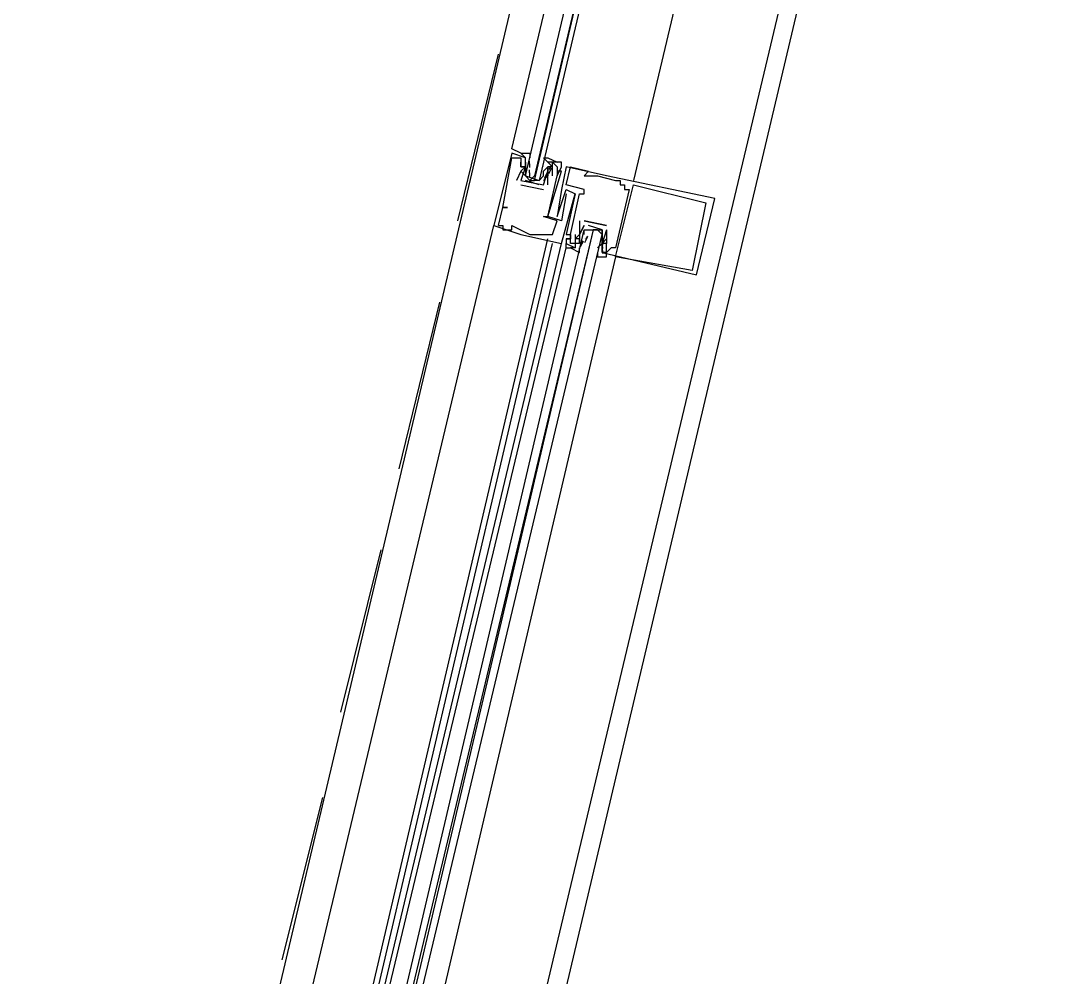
# Model space of a CAD drawing. Header units: feet. Extents: x -84 to 198, y -22 to 181.
# Drawn here: x 87.893 to 90.987, y 21.767 to 24.596 of the extents above; entities that cross this region are included whole.
import ezdxf

# ---------------------------------------------------------------- set-up
doc = ezdxf.new("R2010")
doc.units = ezdxf.units.FT
doc.layers.add('A-LINEA', color=7, linetype='CONTINUOUS')

msp = doc.modelspace()

# ---------------------------------------------------------------- linework, layer by layer
at = {"layer": 'A-LINEA'}
for p, q in [((87.8933, 14.9111), (90.9867, 27.9911)), ((90.1067, 27.8711), (88.2933, 20.1911)), ((90.8667, 27.6978), (89.04, 20.0178)), ((89.1867, 24.0044), (89.3067, 24.4978)), ((89.3867, 24.1911), (89.3467, 24.2044)), ((89.3467, 24.2044), (89.3467, 24.2044)), ((89.3467, 24.1911), (89.3467, 24.1911)), ((89.36, 24.1911), (89.36, 24.1911)), ((89.3733, 24.1911), (89.3733, 24.1911)), ((89.3867, 24.1911), (89.3867, 24.1911)), ((89.3733, 24.1778), (89.3733, 24.1778)), ((89.3733, 24.1644), (89.3733, 24.1644)), ((89.3733, 24.1644), (89.3733, 24.1644)), ((89.3733, 24.1644), (89.3733, 24.1644)), ((89.3867, 24.1778), (89.3867, 24.1778)), ((89.3867, 24.1778), (89.3867, 24.1644)), ((89.3867, 24.1644), (89.3867, 24.1644)), ((89.3867, 24.1644), (89.3867, 24.1644)), ((89.3999, 24.168), (89.3988, 24.1799)), ((89.3992, 24.1627), (89.3989, 24.181)), ((89.4, 24.1644), (89.4, 24.1644)), ((89.44, 24.1511), (89.4533, 24.1644)), ((89.44, 24.1644), (89.44, 24.1644)), ((89.4533, 24.1778), (89.4533, 24.1778)), ((89.4533, 24.1644), (89.4533, 24.1644)), ((89.4636, 24.1604), (89.4552, 24.1441)), ((89.4618, 24.1667), (89.4556, 24.1565)), ((89.4667, 24.1778), (89.4667, 24.1778)), ((89.48, 24.1644), (89.48, 24.1644)), ((89.4933, 24.1778), (89.4933, 24.1778)), ((89.4933, 24.1644), (89.4933, 24.1644)), ((89.5067, 24.1644), (89.5067, 24.1644)), ((89.52, 24.1644), (89.52, 24.1644)), ((89.3733, 24.1511), (89.36, 24.1244)), ((89.3733, 24.1511), (89.3733, 24.1511)), ((89.3867, 24.1511), (89.3867, 24.1511)), ((89.3991, 24.1355), (89.3986, 24.1559)), ((89.3999, 24.1413), (89.3988, 24.1532)), ((89.44, 24.1378), (89.44, 24.1378)), ((89.4514, 24.1483), (89.4417, 24.1303)), ((89.4485, 24.14), (89.4423, 24.1298)), ((89.4533, 24.1511), (89.4533, 24.1511)), ((89.4533, 24.1511), (89.4533, 24.1511)), ((89.4533, 24.1378), (89.4533, 24.1378)), ((89.4533, 24.1378), (89.4533, 24.1378)), ((89.4667, 24.1378), (89.4667, 24.1378)), ((89.48, 24.1511), (89.48, 24.1511)), ((89.48, 24.1511), (89.48, 24.1511)), ((89.48, 24.1378), (89.48, 24.1378)), ((89.48, 24.1378), (89.48, 24.1378)), ((89.4933, 24.1511), (89.4933, 24.1511)), ((89.56, 24.1378), (89.56, 24.1378)), ((89.5733, 24.1511), (89.5733, 24.1511)), ((89.5733, 24.1378), (89.5733, 24.1378)), ((89.6, 24.1378), (89.6, 24.1378)), ((89.6267, 24.1378), (89.6267, 24.1378)), ((89.36, 24.1244), (89.36, 24.1244)), ((89.3733, 24.1244), (89.3733, 24.1244)), ((89.3733, 24.1244), (89.3733, 24.1244)), ((89.3733, 24.1111), (89.44, 24.0978)), ((89.3733, 24.1111), (89.3733, 24.1111)), ((89.4267, 24.1111), (89.3867, 24.1244)), ((89.4, 24.1244), (89.4133, 24.1244)), ((89.4267, 24.1244), (89.4267, 24.1244)), ((89.44, 24.1111), (89.44, 24.1111)), ((89.44, 24.1111), (89.44, 24.1111)), ((89.44, 24.0978), (89.44, 24.0978)), ((89.4533, 24.1111), (89.4533, 24.1111)), ((89.4933, 24.0978), (89.4933, 24.0978)), ((89.5067, 24.1111), (89.5067, 24.1111)), ((89.5067, 24.0978), (89.5067, 24.0978)), ((89.56, 24.0978), (89.56, 24.0978)), ((89.6533, 24.1244), (89.6533, 24.1244)), ((89.6667, 24.1244), (89.6667, 24.1244)), ((89.6667, 24.1111), (89.6667, 24.1111)), ((89.68, 24.1111), (89.68, 24.1111)), ((89.68, 24.0978), (89.68, 24.0978)), ((89.6933, 24.0978), (89.6933, 24.0978)), ((89.7067, 24.1111), (89.7067, 24.1111)), ((89.5067, 24.0844), (89.5067, 24.0844)), ((89.52, 24.0844), (89.52, 24.0844)), ((89.5333, 24.0844), (89.5333, 24.0844)), ((89.5333, 24.0844), (89.5333, 24.0844)), ((89.5467, 24.0844), (89.5467, 24.0844)), ((89.56, 24.0844), (89.56, 24.0844)), ((89.9467, 24.0711), (89.9467, 24.0711)), ((89.32, 24.0444), (89.32, 24.0444)), ((89.32, 24.0444), (89.32, 24.0444)), ((89.3333, 24.0444), (89.3333, 24.0444)), ((89.92, 24.0578), (89.92, 24.0578)), ((89.44, 24.0178), (89.44, 24.0178)), ((89.4533, 24.0178), (89.4533, 24.0178)), ((89.4533, 24.0178), (89.4533, 24.0178)), ((89.48, 24.0178), (89.48, 24.0178)), ((88.48, 20.5778), (89.2933, 23.9911)), ((89.2933, 23.9911), (89.2933, 23.9911)), ((89.3067, 23.9911), (89.3067, 23.9911)), ((89.32, 23.9911), (89.32, 23.9911)), ((89.32, 23.9778), (89.32, 23.9778)), ((89.3467, 23.9911), (89.3467, 23.9911)), ((89.3467, 23.9778), (89.3467, 23.9778)), ((89.48, 24.0044), (89.48, 24.0044)), ((89.4933, 24.0044), (89.4933, 24.0044)), ((89.5467, 24.0044), (89.5467, 24.0044)), ((89.6267, 23.9911), (89.56, 24.0044)), ((89.56, 24.0044), (89.6267, 23.9911)), ((89.56, 24.0044), (89.56, 24.0044)), ((89.56, 24.0044), (89.56, 24.0044)), ((89.56, 23.9911), (89.56, 23.9911)), ((89.56, 23.9911), (89.56, 23.9911)), ((89.56, 23.9778), (89.56, 23.9778)), ((89.5867, 23.9778), (89.6, 23.9778)), ((89.6267, 23.9911), (89.6267, 23.9911)), ((89.6267, 23.9911), (89.6267, 23.9911)), ((89.6267, 23.9778), (89.6267, 23.9778)), ((89.6267, 23.9778), (89.6267, 23.9778)), ((88.6533, 20.5378), (89.4533, 23.9511)), ((89.3733, 23.9644), (89.3733, 23.9644)), ((89.4, 23.9644), (89.4, 23.9644)), ((89.4267, 23.9644), (89.4267, 23.9644)), ((89.4667, 23.9644), (89.4667, 23.9644)), ((89.5067, 23.9644), (89.5067, 23.9644)), ((89.5067, 23.9511), (89.5067, 23.9511)), ((89.5067, 23.9511), (89.5067, 23.9511)), ((89.52, 23.9644), (89.52, 23.9644)), ((89.52, 23.9644), (89.52, 23.9644)), ((89.52, 23.9511), (89.52, 23.9511)), ((89.52, 23.9511), (89.52, 23.9511)), ((89.5333, 23.9644), (89.5333, 23.9644)), ((89.5333, 23.9511), (89.5333, 23.9511)), ((89.5467, 23.9644), (89.5467, 23.9644)), ((89.5467, 23.9644), (89.5467, 23.9644)), ((89.5467, 23.9511), (89.5467, 23.9511)), ((89.5467, 23.9378), (89.5467, 23.9511)), ((89.5497, 23.9285), (89.5581, 23.9448)), ((89.5515, 23.9355), (89.5577, 23.9457)), ((89.56, 23.9644), (89.56, 23.9644)), ((89.56, 23.9511), (89.56, 23.9511)), ((89.562, 23.9406), (89.5716, 23.9585)), ((89.5648, 23.9489), (89.5711, 23.959)), ((89.6133, 23.9644), (89.6133, 23.9644)), ((89.6135, 23.9476), (89.6145, 23.9357)), ((89.6142, 23.9534), (89.6148, 23.933)), ((89.6267, 23.9511), (89.6267, 23.9511)), ((89.6267, 23.9511), (89.6267, 23.9511)), ((88.6667, 20.5244), (89.4667, 23.9378)), ((88.68, 20.5244), (89.4933, 23.9378)), ((88.6933, 20.5244), (89.5067, 23.9244)), ((89.4933, 23.9378), (89.4933, 23.9378)), ((89.5067, 23.9244), (89.5067, 23.9378)), ((89.5067, 23.9378), (89.5067, 23.9378)), ((89.5067, 23.9244), (89.5067, 23.9378)), ((89.5067, 23.9244), (89.5067, 23.9378)), ((89.52, 23.9378), (89.52, 23.9378)), ((89.5333, 23.9378), (89.5333, 23.9378)), ((89.5333, 23.9244), (89.5333, 23.9244)), ((89.5467, 23.9378), (89.5467, 23.9378)), ((89.6133, 23.9378), (89.6, 23.9244)), ((89.6, 23.9378), (89.6, 23.9378)), ((89.6, 23.9244), (89.6, 23.9244)), ((89.6133, 23.9378), (89.6133, 23.9378)), ((89.6133, 23.9378), (89.6133, 23.9378)), ((89.6135, 23.9342), (89.6145, 23.9224)), ((89.6141, 23.9262), (89.6144, 23.9079)), ((89.6267, 23.9378), (89.6267, 23.9378)), ((89.6267, 23.9378), (89.6267, 23.9378)), ((89.64, 23.9244), (89.64, 23.9244)), ((89.6533, 23.9244), (89.6533, 23.9244)), ((89.6533, 23.8978), (88.8533, 20.4844)), ((89.6133, 23.9111), (89.6133, 23.9111)), ((89.6267, 23.9111), (89.6267, 23.9111)), ((89.6533, 23.8978), (89.6533, 23.8978)), ((89.88, 23.8578), (89.88, 23.8578)), ((89.8933, 23.8444), (89.8933, 23.8444)), ((89.0133, 23.2711), (89.1333, 23.7644)), ((88.84, 22.5511), (88.96, 23.0311)), ((88.6667, 21.8178), (88.7867, 22.2978))]:
    msp.add_line(p, q, dxfattribs=at)
for points in [[(90.5733, 27.7644), (90.1467, 25.9778), (89.7067, 24.1244)], [(89.3733, 24.2044), (89.3733, 24.2044), (89.3467, 24.2178), (89.7867, 26.0711)], [(89.88, 26.0444), (89.4267, 24.1244), (89.4133, 24.1244), (89.8667, 26.0578), (89.4133, 24.1378), (89.4, 24.1244), (89.3867, 24.1378), (89.84, 26.0578)], [(89.3467, 24.2044), (89.2933, 23.9911), (89.3733, 23.9644), (89.4933, 23.9378), (89.5333, 24.0844)], [(89.3067, 23.9911), (89.32, 24.0444), (89.3333, 24.0444), (89.32, 24.0444), (89.3467, 24.1911), (89.36, 24.1911), (89.3733, 24.1911), (89.3733, 24.1644), (89.3733, 24.1644)], [(89.3733, 24.2044), (89.3733, 24.2044), (89.3467, 24.2178)], [(89.3733, 24.2044), (89.3733, 24.2044), (89.3467, 24.2178)], [(89.3867, 24.1378), (89.3733, 24.1511), (89.3867, 24.1644), (89.3733, 24.1644), (89.3867, 24.1644), (89.3867, 24.1778), (89.3867, 24.1911), (89.3733, 24.2044), (89.4, 24.2044), (89.4, 24.1911)], [(89.4533, 24.1778), (89.44, 24.1911), (89.4533, 24.1911), (89.48, 24.1778), (89.4667, 24.1778), (89.4533, 24.1778), (89.4667, 24.1644), (89.4533, 24.1644), (89.4533, 24.1511), (89.4533, 24.1378), (89.44, 24.1244)], [(89.3867, 24.1778), (89.3867, 24.1778), (89.3867, 24.1644), (89.3733, 24.1644), (89.3733, 24.1778), (89.3733, 24.1644), (89.3867, 24.1644), (89.3733, 24.1244), (89.44, 24.1111), (89.4533, 24.1511), (89.4533, 24.1378), (89.4533, 24.1511), (89.4533, 24.1644), (89.4533, 24.1644)], [(89.3867, 24.1644), (89.3867, 24.1511), (89.3867, 24.1378), (89.4267, 24.1244), (89.44, 24.1378), (89.44, 24.1511)], [(89.5067, 24.0844), (89.4933, 24.0044), (89.4533, 24.0178), (89.4933, 24.1511), (89.48, 24.1511), (89.48, 24.1378), (89.4933, 24.1644), (89.4933, 24.1778), (89.4533, 24.1778)], [(89.4667, 24.1378), (89.4667, 24.1778), (89.48, 24.1644), (89.48, 24.1511)], [(89.6133, 23.9111), (89.8933, 23.8444), (89.9467, 24.0711), (89.6267, 24.1378), (89.5067, 24.1644), (89.4933, 24.0978), (89.48, 24.0178), (89.5067, 24.0978), (89.5333, 24.0844), (89.5067, 23.9644), (89.52, 23.9644), (89.52, 23.9511), (89.5067, 23.9511), (89.52, 23.9511), (89.5067, 23.9511), (89.5067, 23.9378), (89.5333, 23.9244)], [(89.5333, 23.9644), (89.5333, 23.9378), (89.52, 23.9378), (89.52, 23.9644), (89.52, 23.9644), (89.5467, 24.0844), (89.56, 24.0844), (89.56, 24.0978), (89.5067, 24.1111), (89.52, 24.1644), (89.5733, 24.1511), (89.56, 24.1378), (89.5733, 24.1378), (89.6, 24.1378), (89.6533, 24.1244), (89.6667, 24.1244), (89.6667, 24.1111), (89.68, 24.1111), (89.68, 24.0978), (89.6933, 24.0978), (89.6533, 23.9244), (89.64, 23.9244), (89.6267, 23.9111), (89.6267, 23.9378)], [(89.3067, 23.9911), (89.32, 23.9911), (89.32, 23.9778), (89.3467, 23.9778), (89.3467, 23.9911), (89.4, 23.9644), (89.4267, 23.9644), (89.4667, 23.9644), (89.48, 24.0044), (89.44, 24.0178), (89.4533, 24.0178), (89.48, 24.1378), (89.48, 24.1378)], [(89.4533, 24.1111), (89.4533, 24.1378), (89.4533, 24.1378)], [(89.92, 24.0578), (89.88, 23.8578), (89.6533, 23.8978), (89.7067, 24.1111), (89.92, 24.0578)], [(88.7467, 20.5111), (89.56, 23.9778), (89.5733, 23.9778), (89.5867, 23.9778), (88.76, 20.5111)], [(88.7867, 20.4978), (89.6133, 23.9644), (89.6, 23.9778), (89.5867, 23.9778), (88.7733, 20.5111)], [(89.56, 23.9911), (89.5467, 23.9644), (89.5467, 23.9511), (89.5467, 23.9378), (89.5333, 23.9378), (89.5333, 23.9244), (89.52, 23.9244), (89.5467, 23.9111), (89.5467, 23.9244)], [(89.5467, 23.9511), (89.5333, 23.9511), (89.5467, 23.9644), (89.56, 23.9911)], [(89.5467, 24.0044), (89.5467, 23.9644), (89.5467, 23.9644)], [(89.56, 23.9644), (89.56, 23.9778), (89.6133, 23.9778), (89.6133, 23.9511)], [(89.6, 23.9111), (89.6, 23.8978), (89.6267, 23.8978), (89.6267, 23.9111), (89.6133, 23.9111), (89.6133, 23.9244), (89.6133, 23.9378), (89.6133, 23.9511), (89.6133, 23.9778), (89.5733, 23.9911)], [(89.6267, 23.9778), (89.6267, 23.9778), (89.6133, 23.9378)], [(89.6267, 23.9778), (89.6267, 23.9511), (89.6267, 23.9511)], [(89.6133, 23.9378), (89.6267, 23.9511), (89.6267, 23.9378), (89.6133, 23.9378)], [(89.5067, 23.9244), (89.52, 23.9244), (89.52, 23.9244)], [(89.5067, 23.9244), (89.52, 23.9244), (89.52, 23.9244)], [(89.5067, 23.9244), (89.52, 23.9244), (89.52, 23.9244)]]:
    msp.add_lwpolyline(points, dxfattribs=at)

doc.saveas('drawing.dxf')
